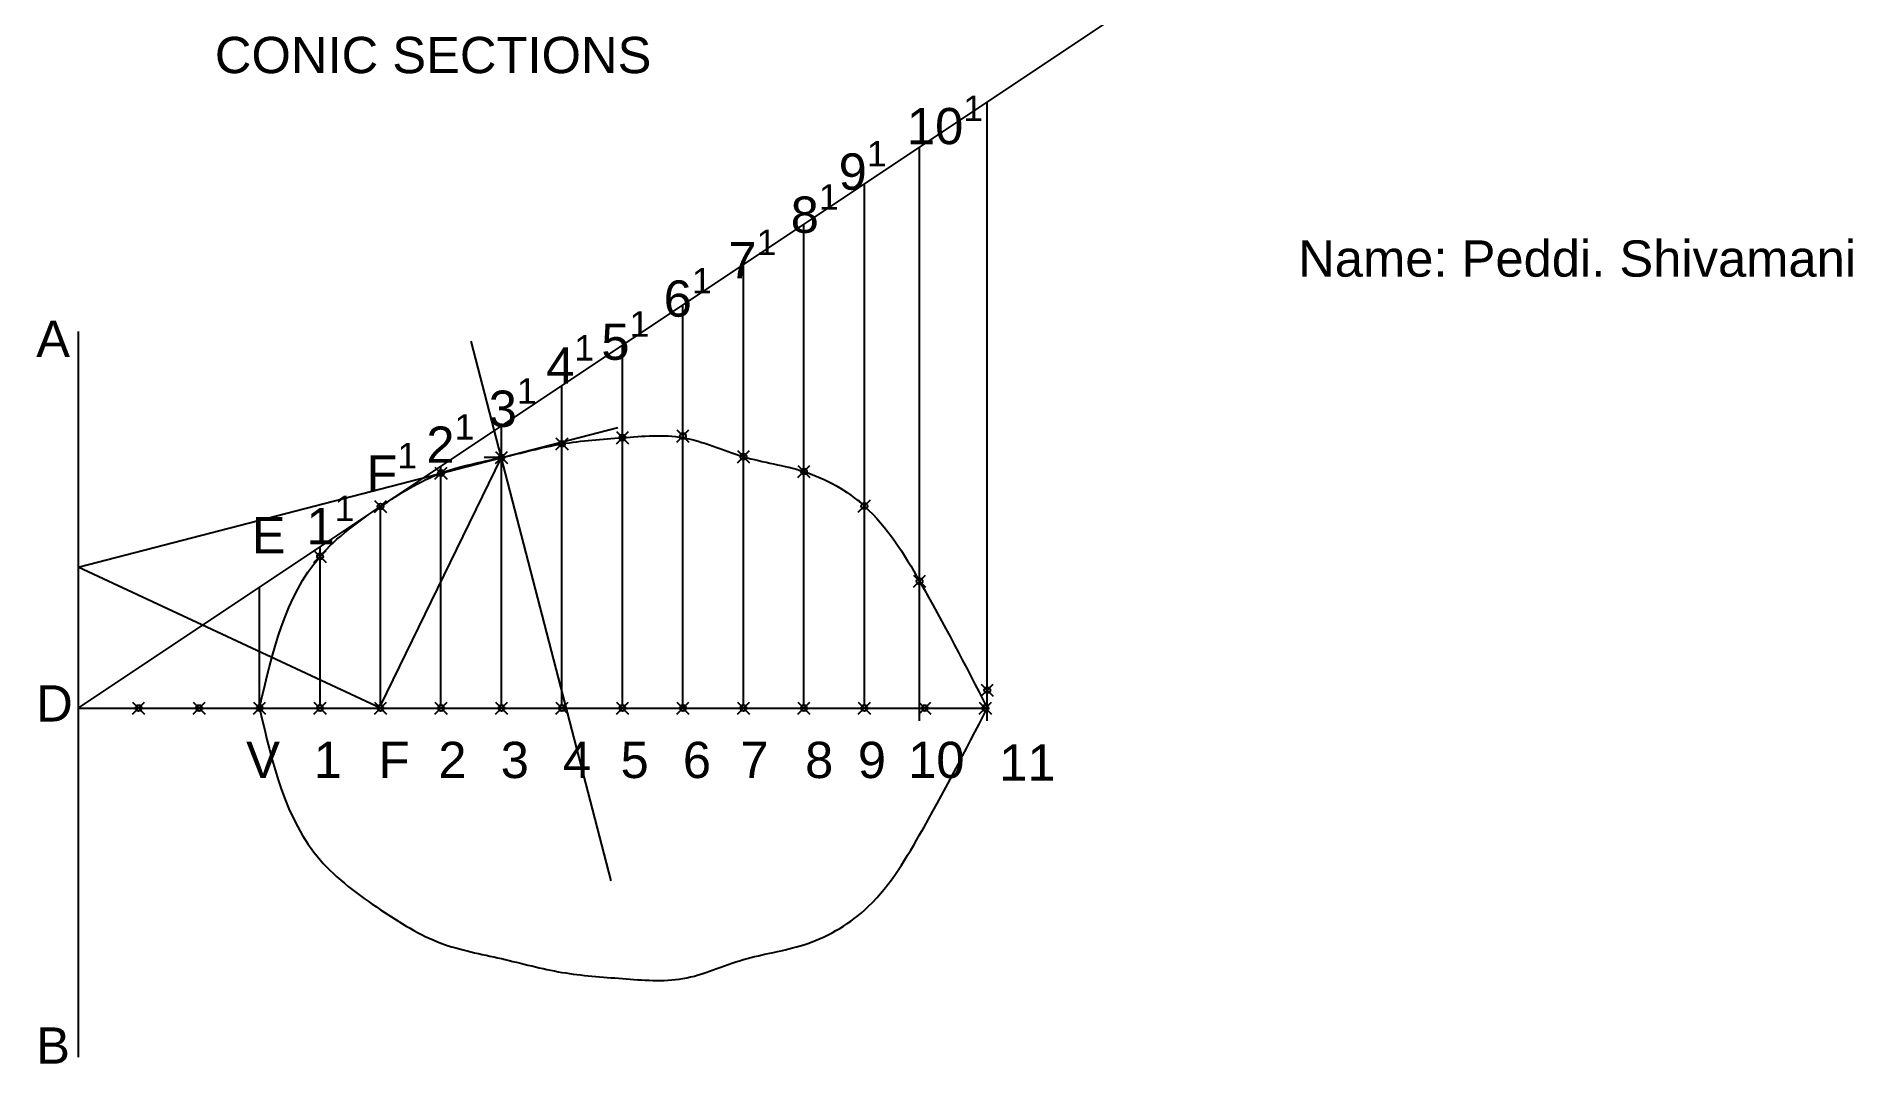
# Model space of a CAD drawing. Header units: millimetres. Extents: x 57 to 357, y 105 to 275.
import ezdxf

# ---------------------------------------------------------------- set-up
doc = ezdxf.new("R2010")
doc.units = ezdxf.units.MM
doc.header["$MEASUREMENT"] = 0
doc.header["$PDMODE"] = 35
doc.header["$PDSIZE"] = -3
doc.styles.get("Standard").update_dxf_attribs({"font": 'arial.ttf'})

msp = doc.modelspace()

# ---------------------------------------------------------------- linework, layer by layer
for p, q in [((213.85, 161.57), (213.85, 263.88)), ((202.66, 161.57), (202.66, 256.42)), ((193.53, 164.06), (193.53, 250.33)), ((183.53, 164.06), (183.53, 243.67)), ((173.53, 164.06), (173.53, 237)), ((163.53, 163.67), (163.53, 230.33)), ((63.53, 225.96), (63.53, 105.96)), ((151.67, 135.09), (128.54, 224.35)), ((153.53, 164.06), (153.53, 223.67)), ((143.53, 164.06), (143.53, 217)), ((133.53, 164.06), (133.53, 210.33)), ((63.53, 186.95), (152.78, 210.08)), ((113.53, 164.06), (133.53, 205.09)), ((133.53, 205.09), (130.68, 205.09)), ((123.53, 164.06), (123.53, 203.67)), ((113.53, 164.06), (113.53, 197)), ((103.53, 164.06), (103.53, 190.33)), ((113.53, 163.67), (63.53, 186.95)), ((93.53, 163.67), (93.53, 183.67)), ((103.53, 164.06), (103.53, 184.06)), ((63.53, 163.67), (113.53, 163.67)), ((113.53, 163.67), (213.53, 163.67))]:
    msp.add_line(p, q)
msp.add_ray((63.53, 163.67), (0.83205, 0.5547))
at = {"color": 116, "true_color": 0x136734}
for points in [[(93.53, 163.67), (95.65, 172.88), (98.8, 186.52), (113.05, 196.84), (122.93, 203.05), (133.56, 204.92), (143.41, 207.7), (153.47, 208.34), (163.84, 209.28), (173.34, 204.71), (184.08, 203.37), (195.33, 197), (204.28, 182.24), (210.24, 170.69), (213.85, 163.68)], [(93.53, 163.67), (95.65, 154.45), (98.8, 140.82), (113.05, 130.49), (122.93, 124.28), (133.56, 122.41), (143.41, 119.63), (153.47, 119), (163.84, 118.05), (173.34, 122.62), (184.08, 123.96), (195.33, 130.33), (204.28, 145.09), (210.24, 156.65), (213.85, 163.65)]]:
    msp.add_open_spline(points, degree=3, knots=[0, 0, 0, 0, 27, 39.966095, 51.391713, 61.715327, 71.969177, 82.022006, 92.022006, 102.503433, 112.800446, 124.315172, 139.755043, 163.50989, 163.50989, 163.50989, 163.50989], dxfattribs=at)
for p in [(143.53, 207.36), (153.53, 208.39), (163.53, 208.66), (133.53, 205.09), (173.53, 205.25), (123.53, 202.53), (183.53, 202.79), (113.53, 197), (193.53, 197.08), (103.53, 188.75), (202.66, 184.64), (213.85, 166.63), (73.53, 163.67), (83.53, 163.67), (93.53, 163.67), (103.53, 163.67), (113.53, 163.67), (123.53, 163.67), (133.53, 163.67), (143.53, 163.67), (153.53, 163.67), (163.53, 163.67), (173.53, 163.67), (183.53, 163.67), (193.53, 163.67), (203.53, 163.67), (213.53, 163.67)]:
    msp.add_point(p)

# ---------------------------------------------------------------- texts
for s, p in [('A', (56.6, 221.72)), ('E', (92.23, 189.27)), ('D', (56.6, 161.45)), ('V', (91.31, 152.1)), ('1', (102.49, 152.1)), ('F', (113.21, 152.1)), ('2', (123.09, 152.1)), ('3', (133.4, 152.1)), ('4', (143.7, 152.1)), ('5', (153.22, 152.1)), ('6', (163.52, 152.1)), ('7', (173.03, 152.1)), ('8', (183.73, 152.1)), ('9', (192.45, 152.1)), ('10', (200.77, 152.1)), ('11', (215.83, 151.66)), ('B', (56.6, 104.87))]:
    msp.add_text(s, height=6).set_placement(p)
at = {"char_height": 6, "attachment_point": 1}
for s, width, heights, insert in [('CONIC SECTIONS', 124.4431, [0], (86.14, 274.66)), ('\\A1;10{\\H0.7x;\\S1^ ;}', 38.443, [6.02], (200.57, 264.95)), ('\\A1;9{\\H0.7x;\\S1^ ;}', 38.443, [6.02], (189.28, 257.43)), ('\\A1;8{\\H0.7x;\\S1^ ;}', 38.443, [6.02], (181.35, 250.3)), ('\\A1;7{\\H0.7x;\\S1^ ;}', 38.443, [6.02], (171.05, 242.77)), ('\\A1;6{\\H0.7x;\\S1^ ;}', 38.443, [6.02], (160.35, 236.43)), ('\\A1;5{\\H0.7x;\\S1^ ;}', 38.443, [6.02], (150.04, 229.3)), ('\\A1;4{\\H0.7x;\\S1^ ;}', 38.443, [6.02], (140.93, 225.34)), ('\\A1;3{\\H0.7x;\\S1^ ;}', 38.443, [6.02], (131.42, 218.21)), ('\\A1;2{\\H0.7x;\\S1^ ;}', 38.443, [6.02], (121.11, 212.27)), ('\\A1;F{\\H0.7x;\\S1^ ;}', 38.443, [6.02], (111.21, 207.52)), ('\\A1;1{\\H0.7x;\\S1^ ;}', 38.443, [6.02], (101.3, 198.8))]:
    msp.add_mtext_dynamic_manual_height_columns(s, width=width, gutter_width=30, heights=heights, dxfattribs=dict(at, insert=insert))
at = {"color": 4, "insert": (265.27, 241.01), "char_height": 6, "attachment_point": 1}
msp.add_mtext_dynamic_manual_height_columns('Name: Peddi. Shivamani', width=124.4431, gutter_width=30, heights=[0], dxfattribs=at)

doc.saveas('drawing.dxf')
